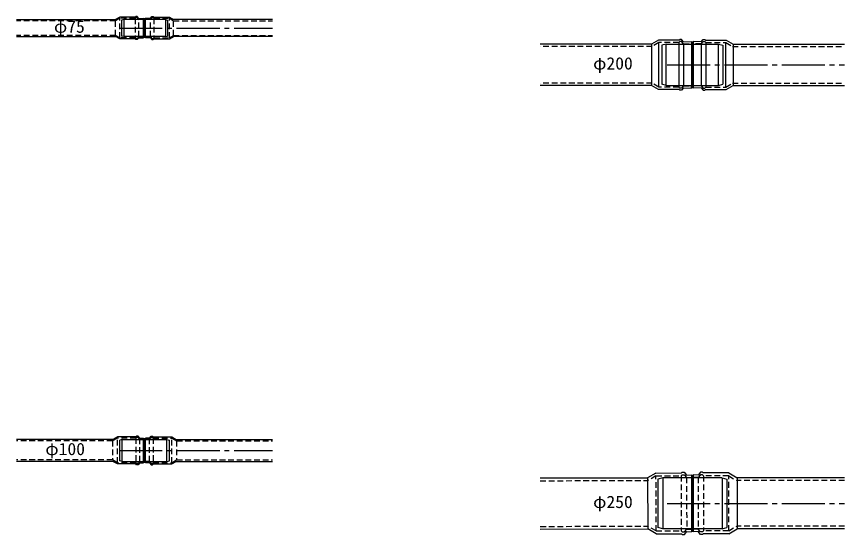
# Model space of a CAD drawing. Units: millimetres on the paper, with parts at other scales. Extents: x -140 to 339, y -137 to 117.
# Drawn here: x 165.8 to 338.9, y -136.6 to -28.3 of the extents above; entities that cross this region are included whole.
import ezdxf
from ezdxf.enums import TextEntityAlignment as Align

# ---------------------------------------------------------------- set-up
doc = ezdxf.new("R2010")
doc.units = ezdxf.units.MM
doc.linetypes.add('CHAIN2', pattern=[12, 9, -1, 1, -1])
doc.linetypes.add('DASHED1', pattern=[1.8, 1.2, -0.6])
doc.layers.add('1-1', color=3, linetype='Continuous')
doc.layers.add('1-2', color=4, linetype='DASHED1')
doc.styles.add('ＭＳ ゴシック', font='')
doc.styles.get('ＭＳ ゴシック').set_extended_font_data('MS Gothic')

msp = doc.modelspace()

# ---------------------------------------------------------------- linework, layer by layer
at = {"layer": '1-1', "color": 4}
for p, q in [((188.174, -28.96), (187.734, -29.078)), ((187.734, -29.078), (187.734, -32.402)), ((187.734, -29.42), (187.734, -32.06)), ((188.174, -28.96), (188.174, -32.52)), ((196.894, -28.96), (188.174, -28.96)), ((196.894, -28.96), (196.894, -32.52)), ((196.894, -28.96), (197.334, -29.078)), ((197.334, -29.078), (197.334, -32.402)), ((197.334, -29.42), (197.334, -32.06)), ((188.174, -32.52), (187.734, -32.402)), ((196.894, -32.52), (188.174, -32.52)), ((196.894, -32.52), (197.334, -32.402)), ((187.854, -116.722), (187.334, -116.862)), ((187.334, -121.143), (187.334, -116.862)), ((187.854, -121.282), (187.854, -116.722)), ((187.854, -116.722), (197.214, -116.722)), ((197.214, -116.722), (197.734, -116.862)), ((197.214, -121.282), (197.214, -116.722)), ((197.734, -121.143), (197.734, -116.862)), ((187.854, -121.282), (187.334, -121.143)), ((197.214, -121.282), (197.734, -121.143)), ((187.854, -121.282), (197.214, -121.282))]:
    msp.add_line(p, q, dxfattribs=at)
at = {"layer": '1-1'}
for p, q in [((192.489, -28.958), (192.533, -28.915)), ((192.58, -28.96), (192.489, -28.96)), ((192.49, -28.952), (192.527, -28.915)), ((192.492, -28.944), (192.519, -28.917)), ((192.493, -28.96), (192.538, -28.915)), ((192.499, -28.96), (192.543, -28.915)), ((192.499, -28.931), (192.506, -28.925)), ((192.505, -28.96), (192.548, -28.917)), ((192.51, -28.96), (192.552, -28.918)), ((192.516, -28.96), (192.556, -28.92)), ((192.522, -28.96), (192.559, -28.922)), ((192.527, -28.96), (192.563, -28.924)), ((192.533, -28.96), (192.566, -28.927)), ((192.539, -28.96), (192.568, -28.93)), ((192.544, -28.96), (192.571, -28.933)), ((192.55, -28.96), (192.573, -28.937)), ((192.555, -28.96), (192.575, -28.94)), ((192.561, -28.96), (192.577, -28.944)), ((192.567, -28.96), (192.578, -28.948)), ((192.572, -28.96), (192.579, -28.953)), ((192.578, -28.96), (192.58, -28.958)), ((301.601, -34.101), (300.681, -34.347)), ((300.681, -34.347), (300.681, -42.494)), ((301.601, -42.741), (301.601, -34.101)), ((301.601, -34.101), (312.521, -34.101)), ((307.036, -34.099), (307.08, -34.056)), ((307.126, -34.101), (307.036, -34.101)), ((307.037, -34.093), (307.073, -34.056)), ((307.039, -34.085), (307.066, -34.058)), ((307.04, -34.101), (307.085, -34.056)), ((307.046, -34.101), (307.09, -34.056)), ((307.046, -34.072), (307.053, -34.066)), ((307.052, -34.101), (307.095, -34.058)), ((307.057, -34.101), (307.099, -34.059)), ((307.063, -34.101), (307.103, -34.061)), ((307.068, -34.101), (307.106, -34.063)), ((307.074, -34.101), (307.109, -34.065)), ((307.08, -34.101), (307.112, -34.068)), ((307.085, -34.101), (307.115, -34.071)), ((307.091, -34.101), (307.118, -34.074)), ((307.097, -34.101), (307.12, -34.078)), ((307.102, -34.101), (307.122, -34.081)), ((307.108, -34.101), (307.124, -34.085)), ((307.114, -34.101), (307.125, -34.089)), ((307.119, -34.101), (307.126, -34.094)), ((307.125, -34.101), (307.126, -34.099)), ((312.561, -42.741), (312.561, -34.101)), ((312.561, -34.101), (313.481, -34.347)), ((313.481, -34.347), (313.481, -42.494)), ((301.601, -42.741), (300.681, -42.494)), ((301.601, -42.741), (312.521, -42.741)), ((312.561, -42.741), (313.481, -42.494)), ((192.489, -116.721), (192.533, -116.677)), ((192.58, -116.722), (192.489, -116.722)), ((192.49, -116.715), (192.527, -116.678)), ((192.492, -116.707), (192.519, -116.68)), ((192.493, -116.722), (192.538, -116.677)), ((192.499, -116.722), (192.543, -116.678)), ((192.499, -116.694), (192.506, -116.687)), ((192.505, -116.722), (192.548, -116.679)), ((192.51, -116.722), (192.552, -116.681)), ((192.516, -116.722), (192.556, -116.683)), ((192.522, -116.722), (192.559, -116.685)), ((192.527, -116.722), (192.563, -116.687)), ((192.533, -116.722), (192.566, -116.69)), ((192.539, -116.722), (192.568, -116.693)), ((192.544, -116.722), (192.571, -116.696)), ((192.55, -116.722), (192.573, -116.699)), ((192.555, -116.722), (192.575, -116.703)), ((192.561, -116.722), (192.577, -116.707)), ((192.567, -116.722), (192.578, -116.711)), ((192.572, -116.722), (192.579, -116.716)), ((192.578, -116.722), (192.58, -116.721)), ((300.88, -124.717), (299.88, -124.985)), ((299.88, -124.985), (299.88, -135.129)), ((300.88, -124.717), (300.88, -135.397)), ((313.24, -124.717), (300.88, -124.717)), ((307.034, -124.716), (307.078, -124.672)), ((307.125, -124.717), (307.034, -124.717)), ((307.035, -124.709), (307.072, -124.673)), ((307.037, -124.702), (307.064, -124.675)), ((307.038, -124.717), (307.084, -124.672)), ((307.044, -124.717), (307.088, -124.673)), ((307.045, -124.688), (307.051, -124.682)), ((307.05, -124.717), (307.093, -124.674)), ((307.055, -124.717), (307.097, -124.675)), ((307.061, -124.717), (307.101, -124.677)), ((307.067, -124.717), (307.104, -124.679)), ((307.072, -124.717), (307.108, -124.682)), ((307.078, -124.717), (307.111, -124.684)), ((307.084, -124.717), (307.114, -124.687)), ((307.089, -124.717), (307.116, -124.69)), ((307.095, -124.717), (307.118, -124.694)), ((307.101, -124.717), (307.12, -124.698)), ((307.106, -124.717), (307.122, -124.701)), ((307.112, -124.717), (307.123, -124.706)), ((307.118, -124.717), (307.124, -124.711)), ((307.123, -124.717), (307.125, -124.716)), ((313.28, -124.717), (313.28, -135.397)), ((313.28, -124.717), (314.28, -124.985)), ((314.28, -124.985), (314.28, -135.129)), ((300.88, -135.397), (299.88, -135.129)), ((313.28, -135.397), (300.88, -135.397)), ((313.28, -135.397), (314.28, -135.129))]:
    msp.add_line(p, q, dxfattribs=at)
for centre in [(192.534, -28.96), (307.081, -34.101), (192.534, -116.722), (307.08, -124.717)]:
    msp.add_arc(centre, 0.0452, 0, 180, dxfattribs=at)
at = {"layer": '1-2', "linetype": 'Continuous'}
for p, q in [((165.768, -28.96), (186.465, -28.96)), ((187.334, -28.458), (186.465, -28.96)), ((190.596, -28.458), (187.334, -28.458)), ((190.716, -28.338), (190.596, -28.458)), ((190.996, -28.338), (190.716, -28.338)), ((191.313, -28.716), (190.996, -28.338)), ((191.313, -28.716), (192.334, -28.68)), ((193.756, -28.716), (192.734, -28.68)), ((193.756, -28.716), (194.073, -28.338)), ((194.073, -28.338), (194.353, -28.338)), ((194.353, -28.338), (194.473, -28.458)), ((194.473, -28.458), (197.734, -28.458)), ((197.734, -28.458), (198.604, -28.96)), ((219.3, -28.96), (198.604, -28.96)), ((165.768, -32.52), (186.465, -32.52)), ((187.334, -33.022), (186.465, -32.52)), ((191.313, -32.764), (190.996, -33.142)), ((193.756, -32.764), (194.073, -33.142)), ((197.734, -33.022), (198.604, -32.52)), ((219.3, -32.52), (198.604, -32.52)), ((190.596, -33.022), (187.334, -33.022)), ((194.473, -33.022), (197.734, -33.022)), ((306.881, -43.273), (306.881, -42.817)), ((307.281, -43.273), (307.281, -42.817)), ((185.912, -116.722), (165.768, -116.722)), ((186.854, -116.178), (185.912, -116.722)), ((190.692, -116.178), (186.854, -116.178)), ((191.534, -116.432), (191.18, -116.01)), ((191.534, -116.432), (192.334, -116.404)), ((192.334, -121.6), (192.334, -116.404)), ((192.334, -121.143), (192.334, -116.862)), ((193.534, -116.432), (192.734, -116.404)), ((192.734, -121.6), (192.734, -116.404)), ((192.734, -121.143), (192.734, -116.862)), ((193.534, -116.432), (193.888, -116.01)), ((194.376, -116.178), (198.214, -116.178)), ((198.214, -116.178), (199.157, -116.722)), ((199.157, -116.722), (219.3, -116.722)), ((185.912, -121.282), (165.768, -121.282)), ((186.854, -121.826), (185.912, -121.282)), ((190.692, -121.826), (186.854, -121.826)), ((191.534, -121.572), (192.334, -121.6)), ((193.534, -121.572), (192.734, -121.6)), ((194.376, -121.826), (198.214, -121.826)), ((198.214, -121.826), (199.157, -121.282)), ((199.157, -121.282), (219.3, -121.282))]:
    msp.add_line(p, q, dxfattribs=at)
at = {"layer": '1-2'}
for p, q in [((186.472, -29.196), (165.768, -29.196)), ((186.472, -32.284), (186.472, -29.196)), ((187.334, -32.782), (187.334, -28.698)), ((190.716, -28.558), (190.576, -28.698)), ((190.576, -28.698), (190.576, -32.782)), ((190.996, -28.558), (190.716, -28.558)), ((191.313, -28.936), (190.996, -28.558)), ((191.313, -28.936), (192.334, -28.9)), ((191.313, -32.544), (191.313, -28.936)), ((193.756, -28.936), (192.734, -28.9)), ((193.756, -28.936), (194.073, -28.558)), ((193.756, -32.544), (193.756, -28.936)), ((194.073, -28.558), (194.353, -28.558)), ((194.353, -28.558), (194.493, -28.698)), ((194.493, -28.698), (194.493, -32.782)), ((197.734, -32.782), (197.734, -28.698)), ((198.597, -29.196), (219.3, -29.196)), ((198.597, -32.284), (198.597, -29.196)), ((186.472, -32.284), (165.768, -32.284)), ((187.334, -32.782), (186.472, -32.284)), ((190.576, -32.782), (187.334, -32.782)), ((190.716, -32.922), (190.576, -32.782)), ((191.313, -32.544), (190.996, -32.922)), ((191.313, -32.544), (192.334, -32.579)), ((193.756, -32.544), (192.734, -32.579)), ((193.756, -32.544), (194.073, -32.922)), ((194.353, -32.922), (194.493, -32.782)), ((194.493, -32.782), (197.734, -32.782)), ((197.734, -32.782), (198.597, -32.284)), ((198.597, -32.284), (219.3, -32.284)), ((190.996, -32.922), (190.716, -32.922)), ((194.073, -32.922), (194.353, -32.922)), ((185.836, -117.006), (165.768, -117.006)), ((186.854, -116.418), (185.836, -117.006)), ((185.836, -117.006), (185.836, -120.998)), ((190.716, -116.418), (186.854, -116.418)), ((186.854, -121.586), (186.854, -116.418)), ((190.86, -116.274), (190.716, -116.418)), ((190.716, -116.418), (190.716, -121.586)), ((191.18, -116.274), (190.86, -116.274)), ((191.534, -116.696), (191.18, -116.274)), ((193.534, -116.696), (193.888, -116.274)), ((193.888, -116.274), (194.208, -116.274)), ((194.208, -116.274), (194.352, -116.418)), ((194.352, -116.418), (198.214, -116.418)), ((194.352, -116.418), (194.352, -121.586)), ((198.214, -116.418), (199.233, -117.006)), ((198.214, -121.586), (198.214, -116.418)), ((199.233, -117.006), (219.3, -117.006)), ((199.233, -117.006), (199.233, -120.998)), ((185.836, -120.998), (165.768, -120.998)), ((186.854, -121.586), (185.836, -120.998)), ((198.214, -121.586), (199.233, -120.998)), ((199.233, -120.998), (219.3, -120.998)), ((190.716, -121.586), (186.854, -121.586)), ((191.534, -121.308), (192.334, -121.336)), ((193.534, -121.308), (192.734, -121.336)), ((194.352, -121.586), (198.214, -121.586))]:
    msp.add_line(p, q, dxfattribs=at)
at = {"layer": '1-2', "color": 7, "linetype": 'Continuous'}
for p, q in [((192.534, -32.799), (192.534, -28.68)), ((307.081, -33.569), (307.081, -43.273)), ((192.534, -121.6), (192.534, -116.404)), ((307.076, -124.105), (307.083, -136.009))]:
    msp.add_line(p, q, dxfattribs=at)
at = {"layer": '1-2', "color": 7, "linetype": 'CHAIN2'}
for p, q in [((187.246, -30.74), (219.3, -30.74)), ((301.787, -38.421), (338.881, -38.421)), ((187.246, -119.002), (219.3, -119.002)), ((301.787, -130.057), (338.881, -130.057))]:
    msp.add_line(p, q, dxfattribs=at)
at = {"layer": '1-2', "color": 3, "linetype": 'Continuous'}
for p, q in [((298.55, -34.101), (275.281, -34.101)), ((300.005, -33.261), (298.55, -34.101)), ((298.55, -34.101), (298.55, -42.741)), ((304.31, -33.261), (300.005, -33.261)), ((300.081, -43.089), (300.081, -33.753)), ((304.25, -33.753), (304.25, -43.089)), ((304.454, -33.117), (304.31, -33.261)), ((304.814, -33.117), (304.454, -33.117)), ((305.241, -33.626), (304.814, -33.117)), ((305.241, -33.626), (306.881, -33.569)), ((305.241, -34.058), (305.241, -42.784)), ((306.881, -33.569), (306.881, -43.273)), ((307.281, -33.569), (307.281, -43.273)), ((308.921, -33.626), (307.281, -33.569)), ((308.921, -33.626), (309.348, -33.117)), ((308.921, -34.058), (308.921, -42.784)), ((309.348, -33.117), (309.708, -33.117)), ((309.708, -33.117), (309.852, -33.261)), ((309.852, -33.261), (314.158, -33.261)), ((309.912, -33.753), (309.912, -43.089)), ((314.081, -43.089), (314.081, -33.753)), ((314.158, -33.261), (315.613, -34.101)), ((315.613, -34.101), (338.881, -34.101)), ((315.613, -34.101), (315.613, -42.741)), ((298.55, -42.741), (275.281, -42.741)), ((300.005, -43.581), (298.55, -42.741)), ((305.241, -43.216), (304.814, -43.725)), ((305.241, -43.216), (306.881, -43.273)), ((308.921, -43.216), (307.281, -43.273)), ((308.921, -43.216), (309.348, -43.725)), ((314.158, -43.581), (315.613, -42.741)), ((315.613, -42.741), (338.881, -42.741)), ((304.31, -43.581), (300.005, -43.581)), ((309.852, -43.581), (314.158, -43.581)), ((299.475, -123.719), (297.731, -124.729)), ((299.475, -123.719), (304.807, -123.712)), ((304.954, -123.566), (304.807, -123.712)), ((304.954, -123.566), (305.394, -123.565)), ((305.394, -123.565), (305.878, -124.141)), ((305.878, -124.141), (306.876, -124.105)), ((306.876, -124.105), (306.883, -136.009)), ((308.273, -124.14), (307.276, -124.105)), ((307.276, -124.105), (307.283, -136.009)), ((308.757, -123.563), (308.273, -124.14)), ((309.197, -123.563), (308.757, -123.563)), ((309.197, -123.563), (309.344, -123.709)), ((314.676, -123.709), (309.344, -123.709)), ((314.676, -123.709), (316.421, -124.717)), ((275.271, -124.758), (297.731, -124.729)), ((297.731, -124.729), (297.745, -135.409)), ((338.881, -124.717), (316.421, -124.717)), ((316.421, -124.717), (316.421, -135.397)), ((275.285, -135.438), (297.745, -135.409)), ((299.492, -136.415), (297.745, -135.409)), ((299.492, -136.415), (304.823, -136.408)), ((304.97, -136.554), (304.823, -136.408)), ((304.97, -136.554), (305.41, -136.553)), ((305.41, -136.553), (305.894, -135.976)), ((305.894, -135.976), (306.891, -136.009)), ((308.273, -135.974), (307.276, -136.009)), ((308.757, -136.551), (308.273, -135.974)), ((309.197, -136.551), (308.757, -136.551)), ((309.197, -136.551), (309.344, -136.405)), ((314.676, -136.405), (309.344, -136.405)), ((314.676, -136.405), (316.421, -135.397)), ((338.881, -135.397), (316.421, -135.397))]:
    msp.add_line(p, q, dxfattribs=at)
at = {"layer": '1-2', "color": 3}
for p, q in [((298.682, -34.561), (275.281, -34.561)), ((305.241, -34.058), (304.814, -33.549)), ((305.241, -34.058), (306.881, -34.001)), ((308.921, -34.058), (307.281, -34.001)), ((308.921, -34.058), (309.348, -33.549)), ((315.481, -34.561), (338.881, -34.561)), ((298.682, -42.281), (275.281, -42.281)), ((300.081, -43.089), (298.682, -42.281)), ((304.25, -43.089), (300.081, -43.089)), ((305.241, -42.784), (304.814, -43.293)), ((305.241, -42.784), (306.881, -42.841)), ((308.921, -42.784), (307.281, -42.841)), ((308.921, -42.784), (309.348, -43.293)), ((309.912, -43.089), (314.081, -43.089)), ((314.081, -43.089), (315.481, -42.281)), ((315.481, -42.281), (338.881, -42.281)), ((299.476, -124.324), (297.795, -125.297)), ((299.476, -124.324), (304.736, -124.316)), ((299.491, -135.804), (299.476, -124.324)), ((304.954, -124.098), (304.736, -124.317)), ((304.736, -124.317), (304.751, -135.814)), ((304.954, -124.098), (305.394, -124.097)), ((305.394, -124.097), (305.879, -124.673)), ((305.879, -124.673), (306.876, -124.637)), ((308.273, -124.672), (307.276, -124.637)), ((308.757, -124.095), (308.273, -124.672)), ((309.197, -124.095), (308.757, -124.095)), ((309.197, -124.095), (309.416, -124.314)), ((314.676, -124.314), (309.416, -124.313)), ((309.416, -124.314), (309.416, -135.811)), ((314.676, -124.314), (316.358, -125.285)), ((314.676, -135.794), (314.676, -124.314)), ((275.272, -125.326), (297.795, -125.297)), ((305.879, -124.673), (305.893, -135.455)), ((308.273, -124.672), (308.273, -135.453)), ((338.881, -125.285), (316.358, -125.285)), ((275.284, -134.87), (297.807, -134.841)), ((299.491, -135.81), (297.807, -134.841)), ((314.676, -135.8), (316.358, -134.829)), ((338.881, -134.829), (316.358, -134.829)), ((299.491, -135.81), (304.751, -135.804)), ((304.97, -136.022), (304.751, -135.803)), ((304.97, -136.022), (305.41, -136.021)), ((305.41, -136.021), (305.893, -135.444)), ((305.893, -135.444), (306.89, -135.477)), ((308.273, -135.442), (307.276, -135.477)), ((308.757, -136.019), (308.273, -135.442)), ((309.197, -136.019), (308.757, -136.019)), ((309.197, -136.019), (309.416, -135.8)), ((314.676, -135.8), (309.416, -135.801))]:
    msp.add_line(p, q, dxfattribs=at)
at = {"layer": '1-2'}
for points in [[(190.576, -28.698), (187.334, -28.698), (186.472, -29.196)], [(194.493, -28.698), (197.734, -28.698), (198.597, -29.196)], [(191.534, -121.308), (191.534, -116.696), (192.334, -116.668)], [(193.534, -121.308), (193.534, -116.696), (192.734, -116.668)], [(191.534, -121.308), (191.18, -121.73), (190.86, -121.73), (190.716, -121.586)], [(193.534, -121.308), (193.888, -121.73), (194.208, -121.73), (194.352, -121.586)]]:
    msp.add_lwpolyline(points, dxfattribs=at)
at = {"layer": '1-2', "linetype": 'Continuous'}
for points in [[(191.313, -32.764), (192.334, -32.799), (192.334, -28.68)], [(193.756, -32.764), (192.734, -32.799), (192.734, -28.68)], [(190.996, -33.142), (190.716, -33.142), (190.596, -33.022)], [(194.073, -33.142), (194.353, -33.142), (194.473, -33.022)], [(191.18, -116.01), (190.86, -116.01), (190.692, -116.178)], [(193.888, -116.01), (194.208, -116.01), (194.376, -116.178)], [(191.534, -121.572), (191.18, -121.994), (190.86, -121.994), (190.692, -121.826)], [(193.534, -121.572), (193.888, -121.994), (194.208, -121.994), (194.376, -121.826)]]:
    msp.add_lwpolyline(points, dxfattribs=at)
at = {"layer": '1-2', "color": 3}
for points in [[(304.814, -33.549), (304.454, -33.549), (304.25, -33.753), (300.081, -33.753), (298.682, -34.561)], [(309.348, -33.549), (309.708, -33.549), (309.912, -33.753), (314.081, -33.753), (315.481, -34.561)], [(304.814, -43.293), (304.454, -43.293), (304.25, -43.089)], [(309.348, -43.293), (309.708, -43.293), (309.912, -43.089)]]:
    msp.add_lwpolyline(points, dxfattribs=at)
at = {"layer": '1-2', "color": 3, "linetype": 'Continuous'}
for points in [[(304.814, -43.725), (304.454, -43.725), (304.31, -43.581)], [(309.348, -43.725), (309.708, -43.725), (309.852, -43.581)]]:
    msp.add_lwpolyline(points, dxfattribs=at)

# ---------------------------------------------------------------- texts
at = {"layer": '1-2', "color": 7, "style": 'ＭＳ ゴシック', "width": 1.05}
for s, p in [('φ75', (173.588, -32.49)), ('φ200', (286.33, -40.171)), ('φ100', (171.788, -120.752)), ('φ250', (286.33, -131.807))]:
    msp.add_text(s, height=2.566, dxfattribs=at).set_placement(p, align=Align.BOTTOM_LEFT)

doc.saveas('drawing.dxf')
